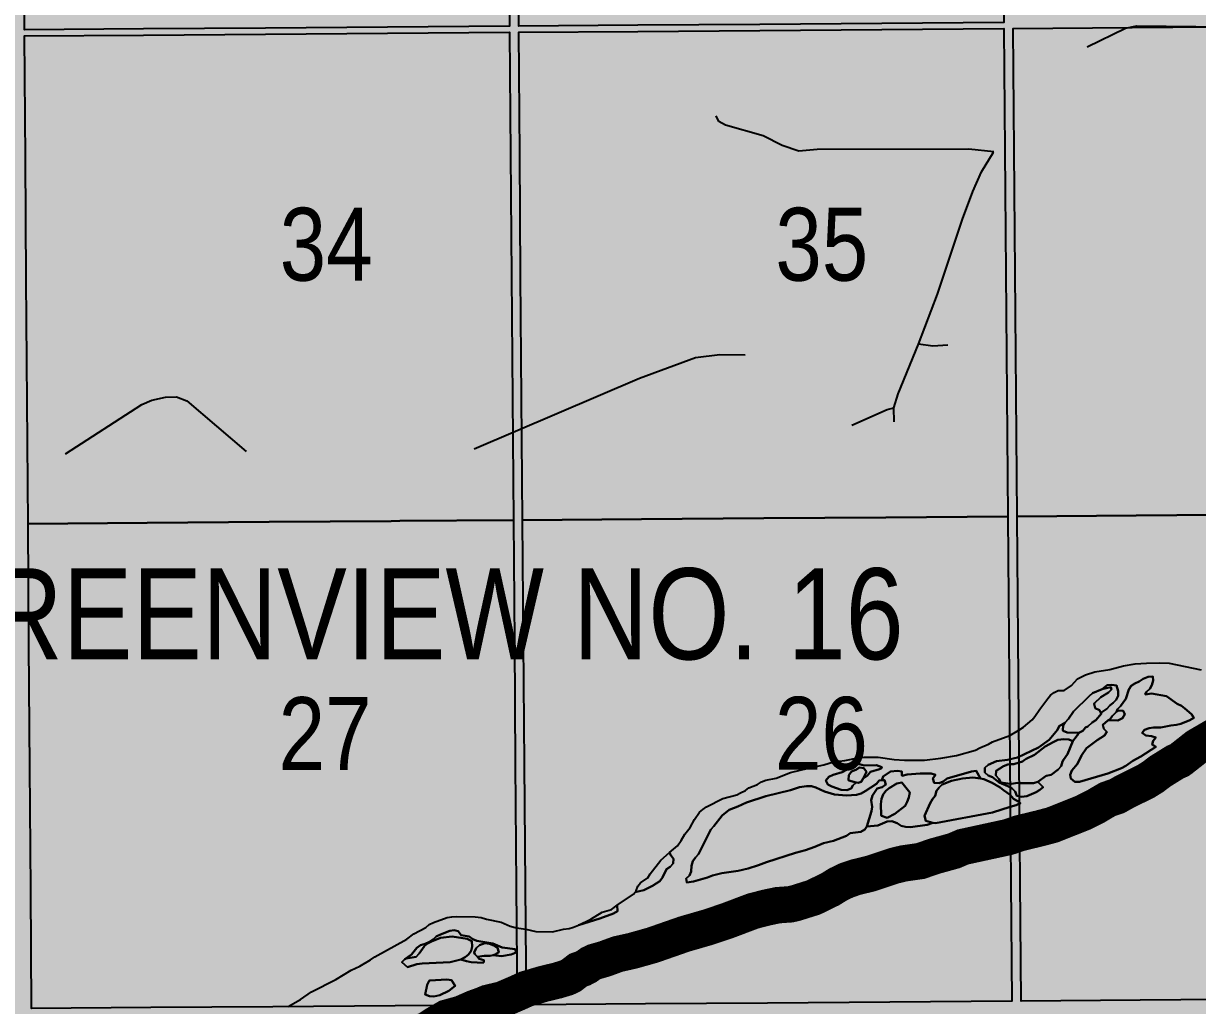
# Model space of a CAD drawing. Extents: x 403018 to 417191, y 6033193 to 6042673.
# Drawn here: x 415876.7 to 416005.6, y 6036192.9 to 6036300.7 of the extents above; entities that cross this region are included whole.
import ezdxf

# ---------------------------------------------------------------- set-up
doc = ezdxf.new("R2010")
doc.units = 0
doc.header["$LTSCALE"] = 5
doc.linetypes.add('BORDER2', pattern=[22.225, 6.35, -3.175, 6.35, -3.175, 0, -3.175])
doc.linetypes.add('DASHED2', pattern=[9.525, 6.35, -3.175])
doc.layers.add('AS-COUNTY', color=7, linetype='BORDER2', lineweight=60, true_color=0xcc33ff)
for name, color, linetype in [('Quarters', 8, 'Continuous'), ('RoadSeg', 57, 'DASHED2'), ('T-WATER', 160, 'Continuous')]:
    doc.layers.add(name, color=color, linetype=linetype)
doc.layers.add('ROUTE-MAP-BACKGROUND-H', color=7, linetype='Continuous', true_color=0xf0ebff)
doc.styles.add('120', font='ARIALN.TTF', dxfattribs={"height": 13})
doc.styles.add('80L', font='ARIALN.TTF', dxfattribs={"height": 10})

msp = doc.modelspace()

# ---------------------------------------------------------------- hatches: boundary and pattern name
at = {"layer": 'ROUTE-MAP-BACKGROUND-H'}
h = msp.add_hatch(color=256, dxfattribs=at)
h.dxf.hatch_style = 1
h.paths.add_polyline_path([(412923.423, 6037807.465), (416092.9, 6037807.465), (416092.9, 6035965.758), (412923.423, 6035965.758)])

# ---------------------------------------------------------------- linework, layer by layer
at = {"layer": 'AS-COUNTY', "const_width": 4, "flags": 128}
for points in [[(415619.627, 6035965.758), (415619.656, 6035965.909), (415620.124, 6035966.788), (415620.505, 6035967.762), (415621.03, 6035968.495), (415621.368, 6035968.968), (415621.383, 6035968.991), (415622.147, 6035970.188), (415622.169, 6035970.222), (415622.313, 6035970.488), (415622.651, 6035971.103), (415623.025, 6035971.66), (415623.623, 6035972.26), (415623.714, 6035972.477), (415625.162, 6035974.487), (415625.517, 6035974.98), (415625.845, 6035975.331), (415626.245, 6035975.792), (415626.415, 6035975.992), (415626.516, 6035976.111), (415627.608, 6035977.218), (415627.911, 6035977.597), (415628.733, 6035978.864), (415629.345, 6035979.654), (415630.146, 6035980.921), (415631.096, 6035982.053), (415631.466, 6035982.398), (415631.868, 6035982.673), (415632.233, 6035983.033), (415633.809, 6035984.877), (415633.813, 6035984.883), (415634.47, 6035985.707), (415635.15, 6035986.397), (415635.548, 6035986.693), (415637.378, 6035987.686), (415638.988, 6035988.207), (415640.902, 6035989.065), (415641.42, 6035989.228), (415643.19, 6035989.603), (415644.578, 6035989.632), (415645.627, 6035989.573), (415647.5, 6035989.393), (415647.886, 6035989.378), (415648.784, 6035989.342), (415648.795, 6035989.342), (415649.986, 6035989.201), (415651.768, 6035988.879), (415652.82, 6035988.524), (415654.542, 6035987.524), (415654.965, 6035987.237), (415655.727, 6035986.598), (415658.146, 6035984.854), (415660.667, 6035983.29), (415661.675, 6035982.652), (415662.022, 6035982.432), (415662.781, 6035981.809), (415663.225, 6035981.541), (415663.716, 6035981.34), (415665.269, 6035980.842), (415665.873, 6035980.76), (415666.442, 6035980.86), (415667.063, 6035981.583), (415667.489, 6035981.872), (415667.851, 6035982.204), (415668.168, 6035982.596), (415668.454, 6035983.696), (415669.448, 6035984.818), (415669.854, 6035985.114), (415671.203, 6035985.809), (415672.003, 6035986.392), (415673.468, 6035987.037), (415674.799, 6035987.766), (415677.651, 6035989.194), (415679.832, 6035989.762), (415681, 6035989.995), (415684.298, 6035990.786), (415684.627, 6035990.903), (415684.819, 6035990.971), (415685.282, 6035991.216), (415685.693, 6035991.508), (415686.039, 6035991.868), (415686.854, 6035992.418), (415687.233, 6035992.749), (415687.585, 6035993.057), (415688.126, 6035993.427), (415689.652, 6035994.47), (415689.718, 6035994.509), (415690.524, 6035994.983), (415691.466, 6035995.402), (415692.268, 6035995.998), (415692.985, 6035996.623), (415695.036, 6035998.053), (415695.827, 6035998.685), (415697.058, 6035999.489), (415697.833, 6036000.163), (415699.176, 6036000.965), (415700.8, 6036002.191), (415700.801, 6036002.192), (415704.492, 6036004.653), (415705.277, 6036005.299), (415705.426, 6036005.4), (415707.329, 6036006.683), (415708.514, 6036007.584), (415711.012, 6036009.253), (415711.792, 6036009.728), (415712.389, 6036010.521), (415712.517, 6036010.656), (415712.719, 6036010.868), (415713.882, 6036012.459), (415714.849, 6036013.397), (415715.848, 6036014.231), (415716.827, 6036015.085), (415717.502, 6036015.827), (415717.874, 6036016.16), (415718.654, 6036016.74), (415719.5, 6036017.298), (415723.181, 6036019.408), (415725.05, 6036020.673), (415725.497, 6036020.907), (415726.736, 6036021.723), (415727.134, 6036022.044), (415728.455, 6036023.469), (415729.009, 6036023.906), (415730.111, 6036024.545), (415731.039, 6036025.001), (415731.855, 6036025.592), (415732.72, 6036026.111), (415733.848, 6036026.58), (415734.71, 6036027.015), (415735.2, 6036027.193), (415736.761, 6036027.618), (415737.396, 6036027.7), (415739.924, 6036028.659), (415740.841, 6036029.115), (415741.221, 6036029.242), (415742.257, 6036029.52), (415742.968, 6036029.763), (415744.702, 6036030.082), (415745.778, 6036030.417), (415746.272, 6036030.489), (415747.738, 6036030.484), (415750.06, 6036030.705), (415750.721, 6036030.72), (415752.081, 6036030.681), (415753.454, 6036030.496), (415754.285, 6036030.525), (415754.765, 6036030.541), (415758.761, 6036031.965), (415761.113, 6036033.016), (415762.627, 6036033.579), (415763.625, 6036034.022), (415768.97, 6036036.959), (415769.048, 6036036.991), (415770.05, 6036037.386), (415770.831, 6036037.798), (415771.645, 6036038.382), (415773.406, 6036039.471), (415774.605, 6036040.353), (415775.452, 6036040.86), (415776.255, 6036041.472), (415778.098, 6036043.165), (415779.598, 6036044.446), (415781.717, 6036046.547), (415782.142, 6036046.862), (415783.197, 6036047.879), (415784.696, 6036049.153), (415785.009, 6036049.551), (415786.045, 6036050.571), (415787.348, 6036051.659), (415787.886, 6036052.172), (415788.109, 6036052.62), (415788.116, 6036052.703), (415788.178, 6036053.509), (415788.236, 6036053.894), (415789.236, 6036055.666), (415789.583, 6036056.06), (415789.981, 6036056.372), (415790.644, 6036057.039), (415791.086, 6036057.973), (415791.404, 6036058.35), (415792.807, 6036060.345), (415793.292, 6036061.226), (415793.658, 6036061.568), (415794.043, 6036061.502), (415794.373, 6036061.156), (415794.697, 6036060.797), (415795.189, 6036059.909), (415795.551, 6036059.671), (415795.599, 6036059.64), (415796.064, 6036059.827), (415796.181, 6036060.261), (415796.214, 6036060.385), (415796.066, 6036060.861), (415795.823, 6036061.34), (415795.692, 6036061.822), (415795.662, 6036062.377), (415796.306, 6036063.221), (415796.376, 6036063.381), (415796.511, 6036063.701), (415796.528, 6036064.872), (415796.695, 6036065.536), (415796.898, 6036066.07), (415797.636, 6036067.422), (415798.486, 6036068.652), (415799.552, 6036069.667), (415800.236, 6036070.206), (415801.234, 6036070.654), (415801.753, 6036070.737), (415803.847, 6036070.711), (415804.56, 6036071.194), (415805.039, 6036071.527), (415805.976, 6036071.13), (415806.605, 6036071.062), (415807.064, 6036071.278), (415807.164, 6036071.86), (415807.457, 6036072.249), (415808.019, 6036072.351), (415808.602, 6036072.703), (415809.414, 6036072.985), (415809.83, 6036073.255), (415810.314, 6036073.982), (415809.857, 6036074.071), (415809.194, 6036074.069), (415807.255, 6036073.97), (415805.903, 6036074.081), (415805.805, 6036074.121), (415805.548, 6036074.397), (415805.479, 6036074.471), (415805.512, 6036074.965), (415805.759, 6036075.535), (415806.449, 6036076.263), (415806.96, 6036077.137), (415807.628, 6036077.926), (415809.367, 6036079.695), (415810.943, 6036080.885), (415811.79, 6036081.446), (415813.714, 6036082.204), (415814.334, 6036082.289), (415815.333, 6036081.914), (415816.768, 6036081.262), (415817.234, 6036081.043), (415817.643, 6036080.754), (415817.981, 6036080.691), (415818.124, 6036080.664), (415818.9, 6036081.275), (415819.624, 6036081.932), (415820.345, 6036082.615), (415821.016, 6036083.377), (415822.148, 6036084.389), (415823.057, 6036085.248), (415823.67, 6036085.809), (415823.937, 6036086.028), (415824.054, 6036086.16), (415825.375, 6036087.431), (415826.518, 6036088.411), (415827.137, 6036089.151), (415828.265, 6036090.136), (415829.319, 6036091.182), (415830.495, 6036092.107), (415831.571, 6036093.194), (415832.543, 6036094.313), (415834.279, 6036096.044), (415834.704, 6036096.846), (415834.755, 6036096.941), (415835.317, 6036097.733), (415835.65, 6036098.101), (415836.102, 6036098.473), (415836.418, 6036098.733), (415837.437, 6036099.788), (415838.034, 6036100.627), (415840.98, 6036103.939), (415841.665, 6036104.599), (415841.903, 6036105.038), (415841.917, 6036105.244), (415841.937, 6036105.535), (415841.453, 6036108.666), (415841.417, 6036110.465), (415841.467, 6036110.977), (415841.853, 6036113.033), (415842.236, 6036114.622), (415842.401, 6036115.163), (415843.06, 6036116.606), (415843.623, 6036117.434), (415844.11, 6036118.325), (415845.829, 6036120.819), (415846.829, 6036121.911), (415847.446, 6036122.681), (415848.114, 6036123.375), (415848.986, 6036124.594), (415849.651, 6036125.306), (415850.262, 6036126.13), (415851.149, 6036127.282), (415851.515, 6036127.62), (415852.142, 6036128.387), (415853.58, 6036129.744), (415853.937, 6036130.055), (415854.368, 6036130.309), (415854.86, 6036130.455), (415855.067, 6036130.438), (415855.995, 6036130.232), (415857.029, 6036129.826), (415858.555, 6036129.33), (415859.583, 6036128.911), (415859.862, 6036128.992), (415860.876, 6036129.627), (415862.03, 6036130.568), (415862.819, 6036131.138), (415863.111, 6036131.533), (415863.368, 6036131.721), (415865.64, 6036134.695), (415867.751, 6036137.952), (415867.944, 6036138.25), (415868.27, 6036139.355), (415869.212, 6036141.168), (415869.625, 6036142.107), (415870.34, 6036143.415), (415870.496, 6036143.932), (415870.894, 6036144.912), (415871.358, 6036145.797), (415871.767, 6036146.735), (415872.306, 6036147.58), (415872.629, 6036148.559), (415872.887, 6036148.997), (415873.267, 6036149.954), (415874.172, 6036151.78), (415874.656, 6036152.656), (415875.588, 6036153.773), (415876.115, 6036154.595), (415876.869, 6036155.549), (415877.863, 6036156.952), (415879.456, 6036158.682), (415880.046, 6036159.452), (415880.404, 6036159.755), (415881.346, 6036160.811), (415882.494, 6036161.675), (415883.2, 6036162.34), (415884.315, 6036163.239), (415885.882, 6036164.372), (415886.395, 6036164.871), (415887.189, 6036165.901), (415888.05, 6036166.912), (415888.429, 6036167.23), (415889.445, 6036168.237), (415890.948, 6036169.454), (415891.658, 6036170.1), (415893.02, 6036171.447), (415894.577, 6036172.596), (415895.812, 6036173.416), (415896.705, 6036174.162), (415897.318, 6036174.621), (415898.186, 6036175.096), (415898.905, 6036175.715), (415899.695, 6036176.276), (415901.777, 6036177.578), (415902.234, 6036177.809), (415903.011, 6036178.394), (415904.18, 6036179.06), (415906.166, 6036180.618), (415907.434, 6036181.405), (415908.115, 6036182.173), (415908.98, 6036182.66), (415909.743, 6036183.264), (415911.002, 6036183.895), (415912.31, 6036184.721), (415913.486, 6036185.597), (415913.969, 6036185.801), (415914.83, 6036186.305), (415916.433, 6036187.397), (415917.843, 6036188.052), (415919.713, 6036189.601), (415920.575, 6036190.09), (415921.06, 6036190.301), (415921.884, 6036190.841), (415923.16, 6036191.579), (415924.437, 6036191.933), (415924.765, 6036192.022), (415926.173, 6036192.643), (415927.051, 6036192.957), (415927.66, 6036193.212), (415929.254, 6036193.589), (415930.878, 6036194.288), (415931.878, 6036194.742), (415933.718, 6036195.285), (415935.292, 6036195.666), (415936.324, 6036195.978), (415936.793, 6036196.204), (415937.598, 6036196.815), (415938.093, 6036196.99), (415938.533, 6036197.219), (415938.928, 6036197.509), (415939.384, 6036197.724), (415940.445, 6036198.025), (415941.935, 6036198.57), (415943.546, 6036198.93), (415945.717, 6036199.541), (415949.214, 6036200.76), (415951.832, 6036201.518), (415953.858, 6036202.197), (415956.781, 6036203.299), (415958.286, 6036203.683), (415959.492, 6036203.935), (415960.866, 6036204.032), (415961.407, 6036204.156), (415963.41, 6036204.786), (415965.267, 6036205.694), (415966.127, 6036206.229), (415967.058, 6036206.675), (415968.036, 6036207.006), (415969.719, 6036207.419), (415972.311, 6036208.284), (415973.342, 6036208.528), (415975.129, 6036208.78), (415976.692, 6036209.315), (415978.82, 6036209.906), (415979.82, 6036210.333), (415984.738, 6036211.403), (415985.034, 6036211.499), (415986.036, 6036211.842), (415988.252, 6036212.379), (415989.634, 6036212.746), (415993.017, 6036214.094), (415994.407, 6036214.795), (415995.01, 6036215.158), (415995.711, 6036215.562), (415996.734, 6036215.913), (415997.59, 6036216.398), (415999.848, 6036217.511), (416000.682, 6036218.031), (416001.454, 6036218.623), (416003.124, 6036219.66), (416003.583, 6036219.858), (416003.77, 6036219.992), (416005.501, 6036221.353), (416007.657, 6036222.608), (416008.653, 6036222.975), (416010.013, 6036223.651), (416012.407, 6036224.368), (416013.59, 6036224.764), (416014.69, 6036225.025), (416015.684, 6036225.42), (416016.189, 6036225.56), (416018.905, 6036226.179), (416020.632, 6036226.437), (416022.803, 6036226.998), (416023.85, 6036227.321), (416026.16, 6036227.798), (416026.696, 6036227.954), (416027.169, 6036228.167), (416028.8, 6036228.572), (416030.876, 6036229.18), (416034.077, 6036229.933), (416034.756, 6036230.02), (416035.788, 6036230.289), (416037.303, 6036230.831), (416038.795, 6036231.23), (416039.158, 6036231.254), (416039.176, 6036231.258), (416040.161, 6036231.399), (416041.842, 6036231.672), (416044.155, 6036231.922), (416045.413, 6036231.98), (416046.689, 6036231.972), (416049.35, 6036232.099), (416051.857, 6036231.796), (416056.95, 6036231.767), (416058.778, 6036231.615), (416060.636, 6036231.221), (416062.798, 6036230.577), (416066.66, 6036229.102), (416067.311, 6036228.838), (416068.69, 6036228.135), (416069.971, 6036227.416), (416071.213, 6036226.634), (416072.18, 6036226.198), (416072.657, 6036225.885), (416073.009, 6036225.655), (416073.382, 6036225.305), (416074.279, 6036224.791), (416074.805, 6036224.543), (416079.274, 6036222.797), (416081.455, 6036222.069), (416083.761, 6036221.538), (416086.475, 6036221.357), (416087.114, 6036221.381), (416088.309, 6036221.55), (416088.918, 6036221.449), (416090.514, 6036220.826), (416090.946, 6036220.702), (416091.352, 6036220.422), (416092.272, 6036219.296), (416092.9, 6036218.715)], [(416092.9, 6036218.715), (416092.272, 6036219.296), (416091.352, 6036220.422), (416090.946, 6036220.702), (416090.514, 6036220.826), (416088.918, 6036221.449), (416088.309, 6036221.55), (416087.114, 6036221.381), (416086.475, 6036221.357), (416083.761, 6036221.538), (416081.455, 6036222.069), (416079.274, 6036222.797), (416074.805, 6036224.543), (416074.279, 6036224.791), (416073.382, 6036225.305), (416073.009, 6036225.655), (416072.657, 6036225.885), (416072.18, 6036226.198), (416071.213, 6036226.634), (416069.971, 6036227.416), (416068.69, 6036228.135), (416067.311, 6036228.838), (416066.66, 6036229.102), (416062.798, 6036230.577), (416060.636, 6036231.221), (416058.778, 6036231.615), (416056.95, 6036231.767), (416051.857, 6036231.796), (416049.35, 6036232.099), (416046.689, 6036231.972), (416045.413, 6036231.98), (416044.155, 6036231.922), (416041.842, 6036231.672), (416040.161, 6036231.399), (416039.176, 6036231.258), (416039.158, 6036231.254), (416038.795, 6036231.23), (416037.303, 6036230.831), (416035.788, 6036230.289), (416034.756, 6036230.02), (416034.077, 6036229.933), (416030.876, 6036229.18), (416028.8, 6036228.572), (416027.169, 6036228.167), (416026.696, 6036227.954), (416026.16, 6036227.798), (416023.85, 6036227.321), (416022.803, 6036226.998), (416020.632, 6036226.437), (416018.905, 6036226.179), (416016.189, 6036225.56), (416015.684, 6036225.42), (416014.69, 6036225.025), (416013.59, 6036224.764), (416012.407, 6036224.368), (416010.013, 6036223.651), (416008.653, 6036222.975), (416007.657, 6036222.608), (416005.501, 6036221.353), (416003.77, 6036219.992), (416003.583, 6036219.858), (416003.124, 6036219.66), (416001.454, 6036218.623), (416000.682, 6036218.031), (415999.848, 6036217.511), (415997.59, 6036216.398), (415996.734, 6036215.913), (415995.711, 6036215.562), (415995.01, 6036215.158), (415994.407, 6036214.795), (415993.017, 6036214.094), (415989.634, 6036212.746), (415988.252, 6036212.379), (415986.036, 6036211.842), (415985.034, 6036211.499), (415984.738, 6036211.403), (415979.82, 6036210.333), (415978.82, 6036209.906), (415976.692, 6036209.315), (415975.129, 6036208.78), (415973.342, 6036208.528), (415972.311, 6036208.284), (415969.719, 6036207.419), (415968.036, 6036207.006), (415967.058, 6036206.675), (415966.127, 6036206.229), (415965.267, 6036205.694), (415963.41, 6036204.786), (415961.407, 6036204.156), (415960.866, 6036204.032), (415959.492, 6036203.935), (415958.286, 6036203.683), (415956.781, 6036203.299), (415953.858, 6036202.197), (415951.832, 6036201.518), (415949.214, 6036200.76), (415945.717, 6036199.541), (415943.546, 6036198.93), (415941.935, 6036198.57), (415940.445, 6036198.025), (415939.384, 6036197.724), (415938.928, 6036197.509), (415938.533, 6036197.219), (415938.093, 6036196.99), (415937.598, 6036196.815), (415936.793, 6036196.204), (415936.324, 6036195.978), (415935.292, 6036195.666), (415933.718, 6036195.285), (415931.878, 6036194.742), (415930.878, 6036194.288), (415929.254, 6036193.589), (415927.66, 6036193.212), (415927.051, 6036192.957), (415926.173, 6036192.643), (415924.765, 6036192.022), (415924.437, 6036191.933), (415923.16, 6036191.579), (415921.884, 6036190.841), (415921.06, 6036190.301), (415920.575, 6036190.09), (415919.713, 6036189.601), (415917.843, 6036188.052), (415916.433, 6036187.397), (415914.83, 6036186.305), (415913.969, 6036185.801), (415913.486, 6036185.597), (415912.31, 6036184.721), (415911.002, 6036183.895), (415909.743, 6036183.264), (415908.98, 6036182.66), (415908.115, 6036182.173), (415907.434, 6036181.405), (415906.166, 6036180.618), (415904.18, 6036179.06), (415903.011, 6036178.394), (415902.234, 6036177.809), (415901.777, 6036177.578), (415899.695, 6036176.276), (415898.905, 6036175.715), (415898.186, 6036175.096), (415897.318, 6036174.621), (415896.705, 6036174.162), (415895.812, 6036173.416), (415894.577, 6036172.596), (415893.02, 6036171.447), (415891.658, 6036170.1), (415890.948, 6036169.454), (415889.445, 6036168.237), (415888.429, 6036167.23), (415888.05, 6036166.912), (415887.189, 6036165.901), (415886.395, 6036164.871), (415885.882, 6036164.372), (415884.315, 6036163.239), (415883.2, 6036162.34), (415882.494, 6036161.675), (415881.346, 6036160.811), (415880.404, 6036159.755), (415880.046, 6036159.452), (415879.456, 6036158.682), (415877.863, 6036156.952), (415876.869, 6036155.549), (415876.115, 6036154.595), (415875.588, 6036153.773), (415874.656, 6036152.656), (415874.172, 6036151.78), (415873.267, 6036149.954), (415872.887, 6036148.997), (415872.629, 6036148.559), (415872.306, 6036147.58), (415871.767, 6036146.735), (415871.358, 6036145.797), (415870.894, 6036144.912), (415870.496, 6036143.932), (415870.34, 6036143.415), (415869.625, 6036142.107), (415869.212, 6036141.168), (415868.27, 6036139.355), (415867.944, 6036138.25), (415867.751, 6036137.952), (415865.64, 6036134.695), (415863.368, 6036131.721), (415863.111, 6036131.533), (415862.819, 6036131.138), (415862.03, 6036130.568), (415860.876, 6036129.627), (415859.862, 6036128.992), (415859.583, 6036128.911), (415858.555, 6036129.33), (415857.029, 6036129.826), (415855.995, 6036130.232), (415855.067, 6036130.438), (415854.86, 6036130.455), (415854.368, 6036130.309), (415853.937, 6036130.055), (415853.58, 6036129.744), (415852.142, 6036128.387), (415851.515, 6036127.62), (415851.149, 6036127.282), (415850.262, 6036126.13), (415849.651, 6036125.306), (415848.986, 6036124.594), (415848.114, 6036123.375), (415847.446, 6036122.681), (415846.829, 6036121.911), (415845.829, 6036120.819), (415844.11, 6036118.325), (415843.623, 6036117.434), (415843.06, 6036116.606), (415842.401, 6036115.163), (415842.236, 6036114.622), (415841.853, 6036113.033), (415841.467, 6036110.977), (415841.417, 6036110.465), (415841.453, 6036108.666), (415841.937, 6036105.535), (415841.917, 6036105.244), (415841.903, 6036105.038), (415841.665, 6036104.599), (415840.98, 6036103.939), (415838.034, 6036100.627), (415837.437, 6036099.788), (415836.418, 6036098.733), (415836.102, 6036098.473), (415835.65, 6036098.101), (415835.317, 6036097.733), (415834.755, 6036096.941), (415834.704, 6036096.846), (415834.279, 6036096.044), (415832.543, 6036094.313), (415831.571, 6036093.194), (415830.495, 6036092.107), (415829.319, 6036091.182), (415828.265, 6036090.136), (415827.137, 6036089.151), (415826.518, 6036088.411), (415825.375, 6036087.431), (415824.054, 6036086.16), (415823.937, 6036086.028), (415823.67, 6036085.809), (415823.057, 6036085.248), (415822.148, 6036084.389), (415821.016, 6036083.377), (415820.345, 6036082.615), (415819.624, 6036081.932), (415818.9, 6036081.275), (415818.124, 6036080.664), (415817.981, 6036080.691), (415817.643, 6036080.754), (415817.234, 6036081.043), (415816.768, 6036081.262), (415815.333, 6036081.914), (415814.334, 6036082.289), (415813.714, 6036082.204), (415811.79, 6036081.446), (415810.943, 6036080.885), (415809.367, 6036079.695), (415807.628, 6036077.926), (415806.96, 6036077.137), (415806.449, 6036076.263), (415805.759, 6036075.535), (415805.512, 6036074.965), (415805.479, 6036074.471), (415805.548, 6036074.397), (415805.805, 6036074.121), (415805.903, 6036074.081), (415807.255, 6036073.97), (415809.194, 6036074.069), (415809.857, 6036074.071), (415810.314, 6036073.982), (415809.83, 6036073.255), (415809.414, 6036072.985), (415808.602, 6036072.703), (415808.019, 6036072.351), (415807.457, 6036072.249), (415807.164, 6036071.86), (415807.064, 6036071.278), (415806.605, 6036071.062), (415805.976, 6036071.13), (415805.039, 6036071.527), (415804.56, 6036071.194), (415803.847, 6036070.711), (415801.753, 6036070.737), (415801.234, 6036070.654), (415800.236, 6036070.206), (415799.552, 6036069.667), (415798.486, 6036068.652), (415797.636, 6036067.422), (415796.898, 6036066.07), (415796.695, 6036065.536), (415796.528, 6036064.872), (415796.511, 6036063.701), (415796.376, 6036063.381), (415796.306, 6036063.221), (415795.662, 6036062.377), (415795.692, 6036061.822), (415795.823, 6036061.34), (415796.066, 6036060.861), (415796.214, 6036060.385), (415796.181, 6036060.261), (415796.064, 6036059.827), (415795.599, 6036059.64), (415795.551, 6036059.671), (415795.189, 6036059.909), (415794.697, 6036060.797), (415794.373, 6036061.156), (415794.043, 6036061.502), (415793.658, 6036061.568), (415793.292, 6036061.226), (415792.807, 6036060.345), (415791.404, 6036058.35), (415791.086, 6036057.973), (415790.644, 6036057.039), (415789.981, 6036056.372), (415789.583, 6036056.06), (415789.236, 6036055.666), (415788.236, 6036053.894), (415788.178, 6036053.509), (415788.116, 6036052.703), (415788.109, 6036052.62), (415787.886, 6036052.172), (415787.348, 6036051.659), (415786.045, 6036050.571), (415785.009, 6036049.551), (415784.696, 6036049.153), (415783.197, 6036047.879), (415782.142, 6036046.862), (415781.717, 6036046.547), (415779.598, 6036044.446), (415778.098, 6036043.165), (415776.255, 6036041.472), (415775.452, 6036040.86), (415774.605, 6036040.353), (415773.406, 6036039.471), (415771.645, 6036038.382), (415770.831, 6036037.798), (415770.05, 6036037.386), (415769.048, 6036036.991), (415768.97, 6036036.959), (415763.625, 6036034.022), (415762.627, 6036033.579), (415761.113, 6036033.016), (415758.761, 6036031.965), (415754.765, 6036030.541), (415754.285, 6036030.525), (415753.454, 6036030.496), (415752.081, 6036030.681), (415750.721, 6036030.72), (415750.06, 6036030.705), (415747.738, 6036030.484), (415746.272, 6036030.489), (415745.778, 6036030.417), (415744.702, 6036030.082), (415742.968, 6036029.763), (415742.257, 6036029.52), (415741.221, 6036029.242), (415740.841, 6036029.115), (415739.924, 6036028.659), (415737.396, 6036027.7), (415736.761, 6036027.618), (415735.2, 6036027.193), (415734.71, 6036027.015), (415733.848, 6036026.58), (415732.72, 6036026.111), (415731.855, 6036025.592), (415731.039, 6036025.001), (415730.111, 6036024.545), (415729.009, 6036023.906), (415728.455, 6036023.469), (415727.134, 6036022.044), (415726.736, 6036021.723), (415725.497, 6036020.907), (415725.05, 6036020.673), (415723.181, 6036019.408), (415719.5, 6036017.298), (415718.654, 6036016.74), (415717.874, 6036016.16), (415717.502, 6036015.827), (415716.827, 6036015.085), (415715.848, 6036014.231), (415714.849, 6036013.397), (415713.882, 6036012.459), (415712.719, 6036010.868), (415712.517, 6036010.656), (415712.389, 6036010.521), (415711.792, 6036009.728), (415711.012, 6036009.253), (415708.514, 6036007.584), (415707.329, 6036006.683), (415705.426, 6036005.4), (415705.277, 6036005.299), (415704.492, 6036004.653), (415700.801, 6036002.192), (415700.8, 6036002.191), (415699.176, 6036000.965), (415697.833, 6036000.163), (415697.058, 6035999.489), (415695.827, 6035998.685), (415695.036, 6035998.053), (415692.985, 6035996.623), (415692.268, 6035995.998), (415691.466, 6035995.402), (415690.524, 6035994.983), (415689.718, 6035994.509), (415689.652, 6035994.47), (415688.126, 6035993.427), (415687.585, 6035993.057), (415687.233, 6035992.749), (415686.854, 6035992.418), (415686.039, 6035991.868), (415685.693, 6035991.508), (415685.282, 6035991.216), (415684.819, 6035990.971), (415684.627, 6035990.903), (415684.298, 6035990.786), (415681, 6035989.995), (415679.832, 6035989.762), (415677.651, 6035989.194), (415674.799, 6035987.766), (415673.468, 6035987.037), (415672.003, 6035986.392), (415671.203, 6035985.809), (415669.854, 6035985.114), (415669.448, 6035984.818), (415668.454, 6035983.696), (415668.168, 6035982.596), (415667.851, 6035982.204), (415667.489, 6035981.872), (415667.063, 6035981.583), (415666.442, 6035980.86), (415665.873, 6035980.76), (415665.269, 6035980.842), (415663.716, 6035981.34), (415663.225, 6035981.541), (415662.781, 6035981.809), (415662.022, 6035982.432), (415661.675, 6035982.652), (415660.667, 6035983.29), (415658.146, 6035984.854), (415655.727, 6035986.598), (415654.965, 6035987.237), (415654.542, 6035987.524), (415652.82, 6035988.524), (415651.768, 6035988.879), (415649.986, 6035989.201), (415648.795, 6035989.342), (415648.784, 6035989.342), (415647.886, 6035989.378), (415647.5, 6035989.393), (415645.627, 6035989.573), (415644.578, 6035989.632), (415643.19, 6035989.603), (415641.42, 6035989.228), (415640.902, 6035989.065), (415638.988, 6035988.207), (415637.378, 6035987.686), (415635.548, 6035986.693), (415635.15, 6035986.397), (415634.47, 6035985.707), (415633.813, 6035984.883), (415633.809, 6035984.877), (415632.233, 6035983.033), (415631.868, 6035982.673), (415631.466, 6035982.398), (415631.096, 6035982.053), (415630.146, 6035980.921), (415629.345, 6035979.654), (415628.733, 6035978.864), (415627.911, 6035977.597), (415627.608, 6035977.218), (415626.516, 6035976.111), (415626.415, 6035975.992), (415626.245, 6035975.792), (415625.845, 6035975.331), (415625.517, 6035974.98), (415625.162, 6035974.487), (415623.714, 6035972.477), (415623.623, 6035972.26), (415623.025, 6035971.66), (415622.651, 6035971.103), (415622.313, 6035970.488), (415622.169, 6035970.222), (415622.147, 6035970.188), (415621.383, 6035968.991), (415621.368, 6035968.968), (415621.03, 6035968.495), (415620.505, 6035967.762), (415620.124, 6035966.788), (415619.656, 6035965.909), (415619.627, 6035965.758)]]:
    msp.add_lwpolyline(points, dxfattribs=at)
at = {"layer": 'Quarters'}
for points in [[(415929.947, 6036313.825), (415930.052, 6036300.436), (415916.655, 6036300.337), (415903.259, 6036300.237), (415889.862, 6036300.138), (415876.801, 6036300.041), (415876.701, 6036313.431), (415876.602, 6036326.82), (415876.502, 6036340.21), (415876.403, 6036353.6), (415889.46, 6036353.697), (415902.851, 6036353.796), (415916.243, 6036353.895), (415929.635, 6036353.994), (415929.739, 6036340.605), (415929.843, 6036327.215), (415929.947, 6036313.825)], [(415984.198, 6036314.227), (415984.307, 6036300.838), (415970.91, 6036300.738), (415957.514, 6036300.639), (415944.117, 6036300.54), (415931.056, 6036300.443), (415930.952, 6036313.833), (415930.848, 6036327.222), (415930.743, 6036340.612), (415930.639, 6036354.002), (415943.696, 6036354.099), (415957.088, 6036354.198), (415970.479, 6036354.297), (415983.871, 6036354.396), (415983.98, 6036341.007), (415984.089, 6036327.617), (415984.198, 6036314.227)], [(415930.369, 6036259.598), (415930.474, 6036246.208), (415918.013, 6036246.116), (415917.072, 6036246.109), (415903.671, 6036246.01), (415890.27, 6036245.911), (415877.203, 6036245.814), (415877.104, 6036259.203), (415877.004, 6036272.593), (415876.905, 6036285.982), (415876.806, 6036299.372), (415889.867, 6036299.469), (415903.264, 6036299.568), (415916.66, 6036299.667), (415930.057, 6036299.766), (415930.161, 6036286.377), (415930.265, 6036272.987), (415930.369, 6036259.598)], [(415984.639, 6036260), (415984.748, 6036246.61), (415971.347, 6036246.511), (415957.946, 6036246.412), (415944.544, 6036246.313), (415931.478, 6036246.216), (415931.374, 6036259.605), (415931.269, 6036272.995), (415931.165, 6036286.384), (415931.061, 6036299.774), (415944.123, 6036299.87), (415957.519, 6036299.97), (415970.916, 6036300.069), (415984.312, 6036300.168), (415984.421, 6036286.779), (415984.53, 6036273.389), (415984.639, 6036260)], [(415998.819, 6036246.73), (415985.753, 6036246.619), (415985.644, 6036260.008), (415985.535, 6036273.398), (415985.426, 6036286.787), (415985.317, 6036300.177), (415998.372, 6036300.287), (416011.763, 6036300.4), (416025.166, 6036300.513), (416038.569, 6036300.627), (416038.682, 6036287.238), (416038.796, 6036273.85), (416038.91, 6036260.462), (416039.023, 6036247.073), (416025.622, 6036246.959), (416012.22, 6036246.844), (415998.819, 6036246.73)], [(415999.257, 6036193.508), (415986.186, 6036193.396), (415986.079, 6036206.451), (415985.97, 6036219.84), (415985.861, 6036233.23), (415985.753, 6036246.619), (415998.819, 6036246.73), (416012.22, 6036246.844), (416025.622, 6036246.959), (416039.023, 6036247.073), (416039.137, 6036233.685), (416039.251, 6036220.296), (416039.364, 6036206.908), (416039.475, 6036193.854), (416026.069, 6036193.739), (416012.663, 6036193.624), (415999.257, 6036193.508)], [(415930.786, 6036206.04), (415930.888, 6036192.985), (415917.482, 6036192.886), (415904.076, 6036192.787), (415890.669, 6036192.687), (415877.598, 6036192.591), (415877.501, 6036205.645), (415877.402, 6036219.035), (415877.303, 6036232.424), (415877.203, 6036245.814), (415890.27, 6036245.911), (415903.671, 6036246.01), (415917.072, 6036246.109), (415918.013, 6036246.116), (415930.474, 6036246.208), (415930.578, 6036232.819), (415930.682, 6036219.429), (415930.786, 6036206.04)], [(415985.075, 6036206.442), (415985.181, 6036193.388), (415971.775, 6036193.288), (415958.369, 6036193.189), (415944.963, 6036193.09), (415931.892, 6036192.993), (415931.79, 6036206.047), (415931.686, 6036219.437), (415931.582, 6036232.826), (415931.478, 6036246.216), (415944.544, 6036246.313), (415957.946, 6036246.412), (415971.347, 6036246.511), (415984.748, 6036246.61), (415984.857, 6036233.221), (415984.966, 6036219.832), (415985.075, 6036206.442)]]:
    msp.add_lwpolyline(points, close=True, dxfattribs=at)
at = {"layer": 'RoadSeg', "flags": 128}
for points in [[(415972.256, 6036256.991), (415972.223, 6036258.523), (415972.689, 6036260.089), (415974.953, 6036265.516), (415977.018, 6036271.011), (415979.748, 6036279.236), (415980.914, 6036282.3), (415981.846, 6036284.431), (415983.212, 6036286.662), (415987.108, 6036293.189), (415989.172, 6036295.786), (415990.105, 6036296.519), (415991.57, 6036297.285), (415997.664, 6036300.215), (415998.896, 6036300.481), (416014.281, 6036300.315), (416016.046, 6036300.048), (416017.444, 6036299.482), (416024.071, 6036295.886), (416026.835, 6036294.021), (416031.563, 6036289.592), (416033.361, 6036288.16), (416034.294, 6036287.627), (416041.12, 6036284.664), (416043.118, 6036284.63), (416044.117, 6036284.797), (416048.48, 6036285.696), (416049.612, 6036286.096), (416051.377, 6036286.495), (416053.108, 6036286.695), (416056.372, 6036287.428), (416058.769, 6036287.827), (416060.334, 6036287.894), (416061.467, 6036287.428), (416069.825, 6036282.732), (416073.288, 6036281.467), (416074.92, 6036281.134), (416076.185, 6036281.067), (416079.016, 6036280.501), (416088.972, 6036279.403), (416090.471, 6036279.402), (416091.603, 6036279.602), (416092.9, 6036280.029)], [(415983.212, 6036286.662), (415980.448, 6036286.928), (415963.831, 6036286.895), (415961.8, 6036286.728), (415959.968, 6036287.328), (415957.904, 6036288.393), (415953.741, 6036289.559), (415953.009, 6036289.992), (415952.742, 6036290.591)], [(415978.15, 6036265.416), (415976.518, 6036265.316), (415974.953, 6036265.516)], [(415926.169, 6036254.056), (415944.317, 6036261.787), (415950.444, 6036264.051), (415953.142, 6036264.384), (415957.471, 6036264.318), (415958.137, 6036264.151), (415958.769, 6036263.785), (415959.369, 6036263.152), (415959.868, 6036262.32), (415965.13, 6036255.793), (415965.796, 6036255.793), (415971.49, 6036258.357), (415972.223, 6036258.523)], [(415881.305, 6036253.5), (415889.705, 6036258.89), (415890.771, 6036259.389), (415892.303, 6036259.722), (415893.501, 6036259.756), (415894.634, 6036259.322), (415901.125, 6036253.745)]]:
    msp.add_lwpolyline(points, dxfattribs=at)
at = {"layer": 'T-WATER'}
for points in [[(415905.739, 6036192.799), (415907.118, 6036193.585), (415908.303, 6036194.426), (415910.98, 6036195.781), (415912.681, 6036196.812), (415913.616, 6036197.228), (415914.783, 6036197.933), (415915.277, 6036198.275), (415918.76, 6036200.215), (415919.546, 6036200.788), (415920.879, 6036201.491), (415921.239, 6036201.817), (415921.685, 6036202.052), (415923.215, 6036202.573), (415923.704, 6036202.674), (415924.268, 6036202.686), (415926.273, 6036202.674), (415926.925, 6036202.591), (415927.516, 6036202.408), (415929.113, 6036202.07), (415930.118, 6036201.64), (415930.822, 6036201.447), (415931.828, 6036201.294), (415932.939, 6036201.059), (415934.758, 6036201.019), (415935.982, 6036201.314), (415936.582, 6036201.392), (415937.066, 6036201.516), (415937.615, 6036201.736), (415939.965, 6036202.458), (415941.453, 6036203.035), (415941.889, 6036203.28), (415941.874, 6036203.948), (415943.668, 6036205.135), (415943.838, 6036205.359), (415944.801, 6036205.603), (415945.731, 6036206.06), (415946.547, 6036206.59), (415946.846, 6036206.969), (415947.286, 6036207.879), (415947.683, 6036208.162), (415947.996, 6036208.53), (415948.06, 6036209.033), (415947.717, 6036209.456), (415947.606, 6036209.718), (415948.499, 6036210.459), (415948.904, 6036211.048), (415949.279, 6036211.727), (415949.879, 6036212.471), (415950.365, 6036213.338), (415950.897, 6036214.148), (415951.276, 6036214.453), (415951.663, 6036214.74), (415953.442, 6036215.664), (415955.003, 6036216.053), (415955.404, 6036216.269), (415955.942, 6036216.535), (415956.321, 6036216.83), (415957.277, 6036217.197), (415957.69, 6036217.478), (415958.175, 6036217.659), (415959.312, 6036217.879), (415960.894, 6036218.49), (415962.878, 6036218.99), (415964.536, 6036219.343), (415965.603, 6036219.688), (415966.833, 6036219.804), (415968.445, 6036220.139), (415968.924, 6036220.173), (415970.499, 6036220.183), (415972.272, 6036219.918), (415973.396, 6036219.859), (415975.594, 6036219.861), (415977.381, 6036220.074), (415979.119, 6036220.379), (415981.193, 6036220.954), (415981.667, 6036221.227), (415982.632, 6036221.6), (415983.057, 6036221.861), (415984.944, 6036222.566), (415985.944, 6036223.162), (415986.456, 6036223.465), (415987.418, 6036224.27), (415987.715, 6036224.645), (415988.239, 6036225.471), (415989.128, 6036226.629), (415989.425, 6036227), (415989.826, 6036227.281), (415990.265, 6036227.508), (415990.923, 6036227.523), (415991.722, 6036228.073), (415992.372, 6036228.775), (415993.257, 6036229.243), (415994.296, 6036229.545), (415995.932, 6036229.825), (415997.444, 6036230.223), (415998.704, 6036230.426), (415999.957, 6036230.511), (416001.424, 6036230.556), (416002.431, 6036230.492), (416005.956, 6036229.782)], [(416007.657, 6036222.608), (416005.501, 6036221.353), (416003.77, 6036219.992), (416003.583, 6036219.858), (416003.124, 6036219.66), (416001.454, 6036218.623), (416000.682, 6036218.031), (415999.848, 6036217.511), (415997.589, 6036216.398), (415996.734, 6036215.913), (415995.711, 6036215.562), (415995.01, 6036215.158), (415994.407, 6036214.794), (415993.017, 6036214.094), (415989.634, 6036212.746), (415988.252, 6036212.379), (415986.036, 6036211.843), (415985.034, 6036211.499), (415984.738, 6036211.403), (415979.82, 6036210.333), (415978.821, 6036209.906), (415976.692, 6036209.316), (415975.129, 6036208.779), (415973.341, 6036208.527), (415972.311, 6036208.284), (415969.719, 6036207.419), (415968.036, 6036207.006), (415967.057, 6036206.675), (415966.128, 6036206.23), (415965.268, 6036205.695), (415963.41, 6036204.787), (415961.407, 6036204.156), (415960.866, 6036204.032), (415959.492, 6036203.935), (415958.29, 6036203.684), (415956.781, 6036203.299), (415953.858, 6036202.197), (415951.832, 6036201.517), (415949.214, 6036200.759), (415945.717, 6036199.541), (415943.545, 6036198.929), (415941.934, 6036198.569), (415940.445, 6036198.025), (415939.384, 6036197.724), (415938.928, 6036197.508), (415938.533, 6036197.219), (415938.092, 6036196.99), (415937.598, 6036196.814), (415936.792, 6036196.203), (415936.323, 6036195.977), (415935.291, 6036195.665), (415933.718, 6036195.285), (415931.88, 6036194.742), (415930.878, 6036194.288), (415929.256, 6036193.592), (415927.66, 6036193.212), (415927.053, 6036192.958), (415926.172, 6036192.642)]]:
    msp.add_lwpolyline(points, dxfattribs=at)
for points in [[(415996.657, 6036225.15), (415996.19, 6036224.681), (415995.924, 6036224.314), (415995.719, 6036224.216), (415995.161, 6036223.722), (415995.259, 6036223.302), (415995.598, 6036222.971), (415995.361, 6036222.554), (415994.529, 6036222.043), (415993.369, 6036221.188), (415992.822, 6036220.38), (415992.39, 6036219.457), (415991.782, 6036218.723), (415991.582, 6036218.264), (415991.66, 6036217.848), (415992.101, 6036217.489), (415992.599, 6036217.489), (415995.731, 6036218.407), (415997.227, 6036218.993), (415997.674, 6036219.224), (415998.475, 6036219.775), (415999.352, 6036220.243), (416000.986, 6036221.306), (416000.595, 6036221.581), (416000.696, 6036221.978), (416000.991, 6036222.335), (416000.523, 6036222.483), (415999.881, 6036222.56), (415999.496, 6036222.845), (415999.757, 6036223.176), (416000.237, 6036223.366), (416000.732, 6036223.437), (416001.516, 6036223.448), (416002.634, 6036223.667), (416003.24, 6036223.731), (416003.725, 6036223.852), (416004.727, 6036224.238), (416005.164, 6036224.507), (416004.911, 6036224.92), (416004.183, 6036225.542), (416003.792, 6036225.827), (416003.312, 6036226.032), (416002.143, 6036226.901), (416000.525, 6036227.185), (415999.844, 6036227.068), (415999.814, 6036227.098), (415999.95, 6036227.361), (416000.315, 6036227.674), (416000.556, 6036228.109), (416000.701, 6036228.589), (416000.644, 6036229.052), (416000.161, 6036229.016), (415999.592, 6036228.777), (415999.164, 6036228.502), (415998.696, 6036228.286), (415998.295, 6036228.005), (415998.01, 6036227.614), (415997.679, 6036226.582), (415997.123, 6036225.792), (415996.778, 6036225.465), (415996.657, 6036225.15)], [(415995.924, 6036224.314), (415995.888, 6036224.264), (415995.871, 6036224.241), (415995.895, 6036224.24), (415996.81, 6036224.221), (415997.34, 6036224.484), (415997.582, 6036224.915), (415997.394, 6036225.288), (415996.896, 6036225.328), (415996.657, 6036225.15), (415996.778, 6036225.465), (415997.123, 6036225.792), (415997.679, 6036226.582), (415998.01, 6036227.614), (415998.295, 6036228.005), (415998.696, 6036228.286), (415999.164, 6036228.502), (415999.592, 6036228.777), (416000.161, 6036229.016), (416000.644, 6036229.052), (416000.701, 6036228.589), (416000.556, 6036228.109), (416000.315, 6036227.674), (415999.95, 6036227.361), (415999.814, 6036227.098), (415999.844, 6036227.068), (416000.525, 6036227.185), (416002.143, 6036226.901), (416003.312, 6036226.032), (416003.792, 6036225.827), (416004.183, 6036225.542), (416004.911, 6036224.92), (416005.164, 6036224.507), (416004.727, 6036224.238), (416003.725, 6036223.852), (416003.24, 6036223.731), (416002.634, 6036223.667), (416001.516, 6036223.448), (416000.732, 6036223.437), (416000.237, 6036223.366), (415999.757, 6036223.176), (415999.496, 6036222.845), (415999.881, 6036222.56), (416000.523, 6036222.483), (416000.991, 6036222.335), (416000.696, 6036221.978), (416000.595, 6036221.581), (416000.986, 6036221.306), (415999.352, 6036220.243), (415998.475, 6036219.775), (415997.674, 6036219.224), (415997.227, 6036218.993), (415995.731, 6036218.407), (415992.599, 6036217.489), (415992.101, 6036217.489), (415991.66, 6036217.848), (415991.582, 6036218.264), (415991.782, 6036218.723), (415992.39, 6036219.457), (415992.822, 6036220.38), (415993.369, 6036221.188), (415994.529, 6036222.043), (415995.361, 6036222.554), (415995.598, 6036222.971), (415995.259, 6036223.302), (415995.161, 6036223.722), (415995.719, 6036224.216), (415995.924, 6036224.314)], [(415995.109, 6036227.652), (415994.029, 6036227.205), (415993.653, 6036226.882), (415991.935, 6036225.217), (415991.411, 6036224.396), (415990.992, 6036223.967), (415990.386, 6036223.604), (415990.18, 6036223.181), (415989.273, 6036222.087), (415988.091, 6036221.239), (415985.808, 6036220.152), (415984.707, 6036219.907), (415983.507, 6036219.763), (415982.575, 6036219.349), (415982.215, 6036219.017), (415982.206, 6036218.516), (415982.576, 6036218.176), (415983.042, 6036217.975), (415983.802, 6036217.391), (415984.755, 6036217.012), (415985.214, 6036216.76), (415985.551, 6036216.416), (415985.74, 6036215.937), (415986.223, 6036215.83), (415986.815, 6036215.893), (415987.848, 6036216.332), (415988.269, 6036216.594), (415988.624, 6036216.909), (415988.477, 6036217.055), (415988.047, 6036217.485), (415988.939, 6036218.129), (415989.501, 6036218.239), (415990.283, 6036218.823), (415990.584, 6036219.2), (415990.749, 6036219.71), (415990.865, 6036219.882), (415991.299, 6036220.534), (415991.886, 6036221.961), (415992.084, 6036222.227), (415992.343, 6036222.576), (415992.541, 6036222.843), (415992.958, 6036223.092), (415993.277, 6036223.443), (415993.526, 6036223.537), (415993.997, 6036223.983), (415994.414, 6036224.243), (415995.016, 6036224.97), (415994.963, 6036225.062), (415995.597, 6036225.497), (415995.918, 6036225.856), (415996.299, 6036226.153), (415996.624, 6036226.498), (415996.867, 6036226.924), (415996.836, 6036227.42), (415996.652, 6036228.053), (415996.168, 6036228.142), (415995.638, 6036228.077), (415995.109, 6036227.652)], [(415995.109, 6036227.652), (415996.038, 6036227.885), (415996.122, 6036227.622), (415995.775, 6036227.299), (415994.944, 6036226.767), (415994.244, 6036226.115), (415994.221, 6036226.048), (415994.34, 6036225.552), (415994.804, 6036225.337), (415994.963, 6036225.062), (415995.016, 6036224.97), (415994.414, 6036224.243), (415993.997, 6036223.983), (415993.526, 6036223.537), (415993.277, 6036223.443), (415992.958, 6036223.092), (415992.541, 6036222.843), (415991.254, 6036222.89), (415990.799, 6036223.094), (415990.762, 6036223.16), (415990.799, 6036223.676), (415990.992, 6036223.967), (415991.411, 6036224.396), (415991.935, 6036225.217), (415993.653, 6036226.882), (415994.029, 6036227.205), (415995.109, 6036227.652)], [(415995.109, 6036227.652), (415995.638, 6036228.077), (415996.168, 6036228.142), (415996.652, 6036228.053), (415996.836, 6036227.42), (415996.867, 6036226.924), (415996.624, 6036226.498), (415996.299, 6036226.153), (415995.918, 6036225.856), (415995.597, 6036225.497), (415994.963, 6036225.062), (415994.804, 6036225.337), (415994.34, 6036225.552), (415994.221, 6036226.048), (415994.244, 6036226.115), (415994.944, 6036226.767), (415995.775, 6036227.299), (415996.122, 6036227.622), (415996.038, 6036227.885), (415995.109, 6036227.652)], [(415995.924, 6036224.314), (415996.19, 6036224.681), (415996.657, 6036225.15), (415996.896, 6036225.328), (415997.394, 6036225.288), (415997.582, 6036224.915), (415997.34, 6036224.484), (415996.81, 6036224.221), (415995.895, 6036224.24), (415995.871, 6036224.241), (415995.888, 6036224.264), (415995.924, 6036224.314)], [(415992.541, 6036222.843), (415992.343, 6036222.576), (415992.084, 6036222.227), (415991.886, 6036221.961), (415991.42, 6036222.136), (415990.89, 6036222.158), (415990.244, 6036222.077), (415989.713, 6036221.835), (415988.845, 6036221.341), (415987.662, 6036220.462), (415986.767, 6036220.01), (415986.526, 6036219.845), (415986.358, 6036219.73), (415985.973, 6036219.587), (415985.384, 6036219.422), (415984.97, 6036219.409), (415984.737, 6036219.395), (415984.277, 6036219.201), (415983.457, 6036218.673), (415983.42, 6036218.173), (415983.738, 6036217.807), (415983.984, 6036217.393), (415984.987, 6036217.271), (415985.13, 6036217.253), (415985.787, 6036217.353), (415985.991, 6036217.351), (415987.557, 6036217.317), (415988.047, 6036217.485), (415988.477, 6036217.055), (415988.624, 6036216.909), (415988.269, 6036216.594), (415987.848, 6036216.332), (415986.815, 6036215.893), (415986.223, 6036215.83), (415985.74, 6036215.937), (415985.551, 6036216.416), (415985.214, 6036216.76), (415984.755, 6036217.012), (415983.802, 6036217.391), (415983.042, 6036217.975), (415982.576, 6036218.176), (415982.206, 6036218.516), (415982.215, 6036219.017), (415982.575, 6036219.349), (415983.507, 6036219.763), (415984.707, 6036219.907), (415985.808, 6036220.152), (415988.091, 6036221.239), (415989.273, 6036222.087), (415990.18, 6036223.181), (415990.386, 6036223.604), (415990.992, 6036223.967), (415990.799, 6036223.676), (415990.762, 6036223.16), (415990.799, 6036223.094), (415991.254, 6036222.89), (415992.541, 6036222.843)], [(415991.886, 6036221.961), (415991.299, 6036220.534), (415990.865, 6036219.882), (415990.749, 6036219.71), (415990.584, 6036219.2), (415990.283, 6036218.823), (415989.501, 6036218.239), (415988.939, 6036218.129), (415988.047, 6036217.485), (415987.557, 6036217.317), (415985.991, 6036217.351), (415985.787, 6036217.353), (415985.13, 6036217.253), (415984.987, 6036217.271), (415983.984, 6036217.393), (415983.738, 6036217.807), (415983.42, 6036218.173), (415983.457, 6036218.673), (415984.277, 6036219.201), (415984.737, 6036219.395), (415984.97, 6036219.409), (415985.384, 6036219.422), (415985.973, 6036219.587), (415986.358, 6036219.73), (415986.526, 6036219.845), (415986.767, 6036220.01), (415987.662, 6036220.462), (415988.845, 6036221.341), (415989.713, 6036221.835), (415990.244, 6036222.077), (415990.89, 6036222.158), (415991.42, 6036222.136), (415991.886, 6036221.961)], [(415981.756, 6036217.859), (415981.25, 6036218.69), (415980.761, 6036218.603), (415978.088, 6036217.833), (415977.661, 6036217.514), (415977.194, 6036217.334), (415976.657, 6036217.364), (415976.499, 6036217.854), (415976.806, 6036218.251), (415976.334, 6036218.382), (415975.102, 6036218.382), (415973.677, 6036218.277), (415973.152, 6036218.152), (415973.105, 6036218.177), (415973.091, 6036218.596), (415972.615, 6036218.678), (415971.857, 6036218.622), (415971.063, 6036218.075), (415970.925, 6036217.676), (415970.611, 6036217.643), (415970.31, 6036217.268), (415969.097, 6036216.448), (415968.647, 6036216.211), (415968.124, 6036216.057), (415967.017, 6036215.97), (415965.723, 6036216.102), (415964.624, 6036216.409), (415963.68, 6036216.866), (415963.195, 6036216.99), (415962.632, 6036216.996), (415961.867, 6036216.904), (415960.901, 6036216.571), (415958.19, 6036215.919), (415956.071, 6036215.199), (415955.116, 6036214.766), (415954.14, 6036214.42), (415953.383, 6036213.773), (415952.486, 6036212.604), (415952.141, 6036212.257), (415950.775, 6036209.545), (415950.449, 6036209.183), (415950.173, 6036208.776), (415950.006, 6036208.267), (415949.974, 6036207.635), (415949.789, 6036207.183), (415949.434, 6036206.872), (415949.502, 6036206.435), (415950.258, 6036206.531), (415951.779, 6036206.976), (415952.339, 6036207.191), (415953.362, 6036207.457), (415955.142, 6036207.709), (415956.252, 6036207.96), (415957.372, 6036208.318), (415958.249, 6036208.666), (415961.421, 6036209.673), (415962.536, 6036209.978), (415963.553, 6036210.331), (415964.516, 6036210.739), (415965.614, 6036210.989), (415967.022, 6036211.561), (415967.451, 6036211.826), (415968.619, 6036212.004), (415969.042, 6036212.257), (415969.247, 6036212.572), (415970.481, 6036212.672), (415971.494, 6036213.108), (415972.018, 6036213.167), (415972.601, 6036212.941), (415973.018, 6036212.66), (415973.5, 6036212.531), (415974.061, 6036212.502), (415975.882, 6036212.771), (415976.521, 6036212.994), (415976.79, 6036212.924), (415983.054, 6036214.098), (415985.008, 6036214.738), (415985.67, 6036214.917), (415986.01, 6036215.084), (415986.144, 6036215.152), (415986.009, 6036215.235), (415985.372, 6036215.626), (415984.997, 6036216.047), (415984.255, 6036216.549), (415983.882, 6036216.864), (415983.029, 6036217.369), (415982.119, 6036217.781), (415981.756, 6036217.859)], [(415968.108, 6036217.404), (415967.731, 6036217.092), (415967.527, 6036216.741), (415967.059, 6036216.559), (415966.439, 6036216.613), (415965.438, 6036216.956), (415964.987, 6036217.185), (415964.768, 6036217.634), (415965.079, 6036218.022), (415965.561, 6036218.262), (415966.571, 6036218.559), (415967.025, 6036218.789), (415967.524, 6036218.962), (415967.33, 6036219.347), (415967.829, 6036219.482), (415968.443, 6036219.415), (415968.985, 6036219.285), (415970.309, 6036219.299), (415970.929, 6036219.102), (415970.86, 6036218.97), (415970.648, 6036218.857), (415969.649, 6036218.585), (415969.316, 6036218.152), (415968.872, 6036217.859), (415969.219, 6036218.562), (415968.949, 6036218.97), (415968.459, 6036219.068), (415968.062, 6036218.781), (415967.587, 6036218.622), (415967.287, 6036218.224), (415967.237, 6036217.706), (415967.273, 6036217.642), (415968.108, 6036217.404)], [(415968.328, 6036217.371), (415968.629, 6036217.473), (415968.872, 6036217.859), (415969.316, 6036218.152), (415969.649, 6036218.585), (415970.648, 6036218.857), (415970.86, 6036218.97), (415970.929, 6036219.102), (415970.309, 6036219.299), (415968.985, 6036219.285), (415968.443, 6036219.415), (415967.829, 6036219.482), (415967.33, 6036219.347), (415967.524, 6036218.962), (415967.025, 6036218.789), (415966.571, 6036218.559), (415965.561, 6036218.262), (415965.079, 6036218.022), (415964.768, 6036217.634), (415964.987, 6036217.185), (415965.438, 6036216.956), (415966.439, 6036216.613), (415967.059, 6036216.559), (415967.527, 6036216.741), (415967.731, 6036217.092), (415968.108, 6036217.404), (415968.328, 6036217.371)], [(415968.108, 6036217.404), (415967.273, 6036217.642), (415967.237, 6036217.706), (415967.287, 6036218.224), (415967.587, 6036218.622), (415968.062, 6036218.781), (415968.459, 6036219.068), (415968.949, 6036218.97), (415969.219, 6036218.562), (415968.872, 6036217.859), (415968.629, 6036217.473), (415968.328, 6036217.371), (415968.108, 6036217.404)], [(415981.756, 6036217.859), (415980.887, 6036217.937), (415979.769, 6036217.836), (415978.545, 6036217.572), (415977.55, 6036217.197), (415977.205, 6036216.87), (415976.914, 6036216.491), (415976.77, 6036215.96), (415976.467, 6036215.584), (415976.228, 6036215.151), (415975.603, 6036213.761), (415975.724, 6036213.201), (415976.521, 6036212.994), (415975.882, 6036212.771), (415974.061, 6036212.502), (415973.5, 6036212.531), (415973.018, 6036212.66), (415972.601, 6036212.941), (415972.018, 6036213.167), (415971.494, 6036213.108), (415970.481, 6036212.672), (415969.247, 6036212.572), (415969.772, 6036214.249), (415969.835, 6036214.745), (415969.755, 6036215.457), (415969.869, 6036215.97), (415970.417, 6036216.745), (415970.938, 6036216.905), (415971.336, 6036217.182), (415971.197, 6036217.664), (415970.925, 6036217.676), (415971.063, 6036218.075), (415971.857, 6036218.622), (415972.615, 6036218.678), (415973.091, 6036218.596), (415973.105, 6036218.177), (415973.152, 6036218.152), (415973.677, 6036218.277), (415975.102, 6036218.382), (415976.334, 6036218.382), (415976.806, 6036218.251), (415976.499, 6036217.854), (415976.657, 6036217.364), (415977.194, 6036217.334), (415977.661, 6036217.514), (415978.088, 6036217.833), (415980.761, 6036218.603), (415981.25, 6036218.69), (415981.756, 6036217.859)], [(415969.247, 6036212.572), (415969.042, 6036212.257), (415968.619, 6036212.004), (415967.451, 6036211.826), (415967.022, 6036211.561), (415965.614, 6036210.989), (415964.516, 6036210.739), (415963.553, 6036210.331), (415962.536, 6036209.978), (415961.421, 6036209.673), (415958.249, 6036208.666), (415957.372, 6036208.318), (415956.252, 6036207.96), (415955.142, 6036207.709), (415953.362, 6036207.457), (415952.339, 6036207.191), (415951.779, 6036206.976), (415950.258, 6036206.531), (415949.502, 6036206.435), (415949.434, 6036206.872), (415949.789, 6036207.183), (415949.974, 6036207.635), (415950.006, 6036208.267), (415950.173, 6036208.776), (415950.449, 6036209.183), (415950.775, 6036209.545), (415952.141, 6036212.257), (415952.486, 6036212.604), (415953.383, 6036213.773), (415954.14, 6036214.42), (415955.116, 6036214.766), (415956.071, 6036215.199), (415958.19, 6036215.919), (415960.901, 6036216.571), (415961.867, 6036216.904), (415962.632, 6036216.996), (415963.195, 6036216.99), (415963.68, 6036216.866), (415964.624, 6036216.409), (415965.723, 6036216.102), (415967.017, 6036215.97), (415968.124, 6036216.057), (415968.647, 6036216.211), (415969.097, 6036216.448), (415970.31, 6036217.268), (415970.611, 6036217.643), (415970.925, 6036217.676), (415971.197, 6036217.664), (415971.336, 6036217.182), (415970.938, 6036216.905), (415970.417, 6036216.745), (415969.869, 6036215.97), (415969.755, 6036215.457), (415969.835, 6036214.745), (415969.772, 6036214.249), (415969.247, 6036212.572)], [(415971.486, 6036213.537), (415970.862, 6036213.761), (415970.822, 6036213.836), (415970.784, 6036215.021), (415970.863, 6036215.63), (415971.059, 6036216.089), (415971.339, 6036216.48), (415971.715, 6036216.777), (415972.557, 6036217.284), (415973.097, 6036217.414), (415973.994, 6036216.317), (415973.879, 6036215.761), (415973.689, 6036215.289), (415973.48, 6036214.836), (415972.334, 6036213.966), (415971.486, 6036213.537)], [(415971.486, 6036213.537), (415972.334, 6036213.966), (415973.48, 6036214.836), (415973.689, 6036215.289), (415973.879, 6036215.761), (415973.994, 6036216.317), (415973.097, 6036217.414), (415972.557, 6036217.284), (415971.715, 6036216.777), (415971.339, 6036216.48), (415971.059, 6036216.089), (415970.863, 6036215.63), (415970.784, 6036215.021), (415970.822, 6036213.836), (415970.862, 6036213.761), (415971.486, 6036213.537)], [(415981.756, 6036217.859), (415982.119, 6036217.781), (415983.029, 6036217.369), (415983.882, 6036216.864), (415984.255, 6036216.549), (415984.997, 6036216.047), (415985.372, 6036215.626), (415986.009, 6036215.235), (415986.144, 6036215.152), (415986.01, 6036215.084), (415985.67, 6036214.917), (415985.008, 6036214.738), (415983.054, 6036214.098), (415976.79, 6036212.924), (415976.521, 6036212.994), (415975.724, 6036213.201), (415975.603, 6036213.761), (415976.228, 6036215.151), (415976.467, 6036215.584), (415976.77, 6036215.96), (415976.914, 6036216.491), (415977.205, 6036216.87), (415977.55, 6036217.197), (415978.545, 6036217.572), (415979.769, 6036217.836), (415980.887, 6036217.937), (415981.756, 6036217.859)], [(415947.606, 6036209.718), (415947.717, 6036209.456), (415948.06, 6036209.033), (415947.996, 6036208.53), (415947.683, 6036208.162), (415947.286, 6036207.879), (415946.846, 6036206.969), (415946.547, 6036206.59), (415945.731, 6036206.06), (415944.801, 6036205.603), (415943.838, 6036205.359), (415943.959, 6036205.52), (415944.125, 6036206.034), (415944.436, 6036206.395), (415945.237, 6036206.934), (415945.485, 6036207.364), (415946.671, 6036208.884), (415947.606, 6036209.718)], [(415941.874, 6036203.948), (415941.889, 6036203.28), (415941.453, 6036203.035), (415939.965, 6036202.458), (415937.615, 6036201.736), (415938.961, 6036202.401), (415940.231, 6036203.183), (415941.242, 6036203.466), (415941.874, 6036203.948)], [(415927.258, 6036198.368), (415927.926, 6036198.376), (415928.249, 6036198.444), (415929.152, 6036198.342), (415930.229, 6036198.514), (415930.775, 6036198.743), (415930.65, 6036199.102), (415929.256, 6036199.309), (415928.221, 6036199.728), (415926.476, 6036200.013), (415926.02, 6036200.216), (415925.623, 6036200.501), (415924.735, 6036200.66), (415924.404, 6036201.078), (415923.978, 6036201.203), (415923.485, 6036201.124), (415922.466, 6036200.724), (415922.013, 6036200.514), (415921.677, 6036200.158), (415921.256, 6036199.906), (415920.804, 6036199.689), (415920.259, 6036199.563), (415919.874, 6036199.266), (415919.27, 6036198.522), (415918.569, 6036197.996), (415918.228, 6036197.665), (415918.834, 6036197.141), (415919.863, 6036197.462), (415920.455, 6036197.542), (415923.546, 6036197.697), (415924.688, 6036197.985), (415925.328, 6036197.781), (415925.82, 6036197.696), (415927.152, 6036197.591), (415927.244, 6036197.668), (415927.23, 6036197.883), (415926.704, 6036198.031), (415926.546, 6036198.264), (415927.258, 6036198.368)], [(415924.688, 6036197.985), (415923.546, 6036197.697), (415920.455, 6036197.542), (415919.863, 6036197.462), (415918.834, 6036197.141), (415918.228, 6036197.665), (415918.569, 6036197.996), (415918.712, 6036198.097), (415919.795, 6036198.273), (415920.116, 6036198.626), (415920.68, 6036199.406), (415921.058, 6036199.721), (415921.501, 6036199.95), (415922.458, 6036200.345), (415923.753, 6036200.503), (415925.41, 6036200.232), (415925.899, 6036200.005), (415925.93, 6036199.409), (415925.83, 6036198.92), (415925.539, 6036198.539), (415925.182, 6036198.22), (415924.688, 6036197.985)], [(415926.546, 6036198.264), (415926.704, 6036198.031), (415927.23, 6036197.883), (415927.244, 6036197.668), (415927.152, 6036197.591), (415925.82, 6036197.696), (415925.328, 6036197.781), (415924.688, 6036197.985), (415925.182, 6036198.22), (415925.539, 6036198.539), (415925.83, 6036198.92), (415925.93, 6036199.409), (415925.899, 6036200.005), (415925.41, 6036200.232), (415923.753, 6036200.503), (415922.458, 6036200.345), (415921.501, 6036199.95), (415921.058, 6036199.721), (415920.68, 6036199.406), (415920.116, 6036198.626), (415919.795, 6036198.273), (415918.712, 6036198.097), (415918.569, 6036197.996), (415919.27, 6036198.522), (415919.874, 6036199.266), (415920.259, 6036199.563), (415920.804, 6036199.689), (415921.256, 6036199.906), (415921.677, 6036200.158), (415922.013, 6036200.514), (415922.466, 6036200.724), (415923.485, 6036201.124), (415923.978, 6036201.203), (415924.404, 6036201.078), (415924.735, 6036200.66), (415925.623, 6036200.501), (415926.02, 6036200.216), (415926.476, 6036200.013), (415928.221, 6036199.728), (415929.256, 6036199.309), (415930.65, 6036199.102), (415930.775, 6036198.743), (415930.229, 6036198.514), (415929.152, 6036198.342), (415928.249, 6036198.444), (415928.474, 6036198.506), (415928.859, 6036198.797), (415928.742, 6036199.257), (415928.307, 6036199.502), (415927.842, 6036199.685), (415927.322, 6036199.759), (415926.741, 6036199.536), (415926.371, 6036199.207), (415926.153, 6036198.76), (415926.251, 6036198.563), (415926.546, 6036198.264)], [(415926.546, 6036198.264), (415926.251, 6036198.563), (415926.153, 6036198.76), (415926.371, 6036199.207), (415926.741, 6036199.536), (415927.322, 6036199.759), (415927.842, 6036199.685), (415928.307, 6036199.502), (415928.742, 6036199.257), (415928.859, 6036198.797), (415928.474, 6036198.506), (415928.249, 6036198.444), (415927.926, 6036198.376), (415927.258, 6036198.368), (415926.546, 6036198.264)], [(415921.745, 6036193.905), (415921.247, 6036193.933), (415920.785, 6036194.148), (415921.015, 6036195.195), (415921.209, 6036195.634), (415921.301, 6036195.685), (415923.181, 6036195.777), (415923.671, 6036195.712), (415924.068, 6036195.082), (415923.374, 6036194.523), (415922.41, 6036194.043), (415921.745, 6036193.905)], [(415920.785, 6036194.148), (415921.247, 6036193.933), (415921.745, 6036193.905), (415922.41, 6036194.043), (415923.374, 6036194.523), (415924.068, 6036195.082), (415923.671, 6036195.712), (415923.181, 6036195.777), (415921.301, 6036195.685), (415921.209, 6036195.634), (415921.015, 6036195.195), (415920.785, 6036194.148)]]:
    msp.add_lwpolyline(points, close=True, dxfattribs=at)

# ---------------------------------------------------------------- texts
at = {"layer": 'AS-COUNTY', "insert": (415816.892, 6036240.926), "char_height": 10, "attachment_point": 1, "style": '80L', "bg_fill": 1, "box_fill_scale": 1.15, "bg_fill_color": 256, "bg_fill_true_color": 15789055, "bg_fill_transparency": 0}
msp.add_mtext_dynamic_manual_height_columns('\\pi0.47633;M.D. OF GREENVIEW NO. 16', width=155.50928, gutter_width=45, heights=[0], dxfattribs=at)
at = {"layer": 'RoadSeg', "style": '120'}
for s, p in [('34', (415904.823, 6036272.499)), ('35', (415959.225, 6036272.499)), ('27', (415904.706, 6036218.771)), ('26', (415959.18, 6036218.798))]:
    msp.add_text(s, height=8.0041, dxfattribs=at).set_placement(p)

doc.saveas('drawing.dxf')
